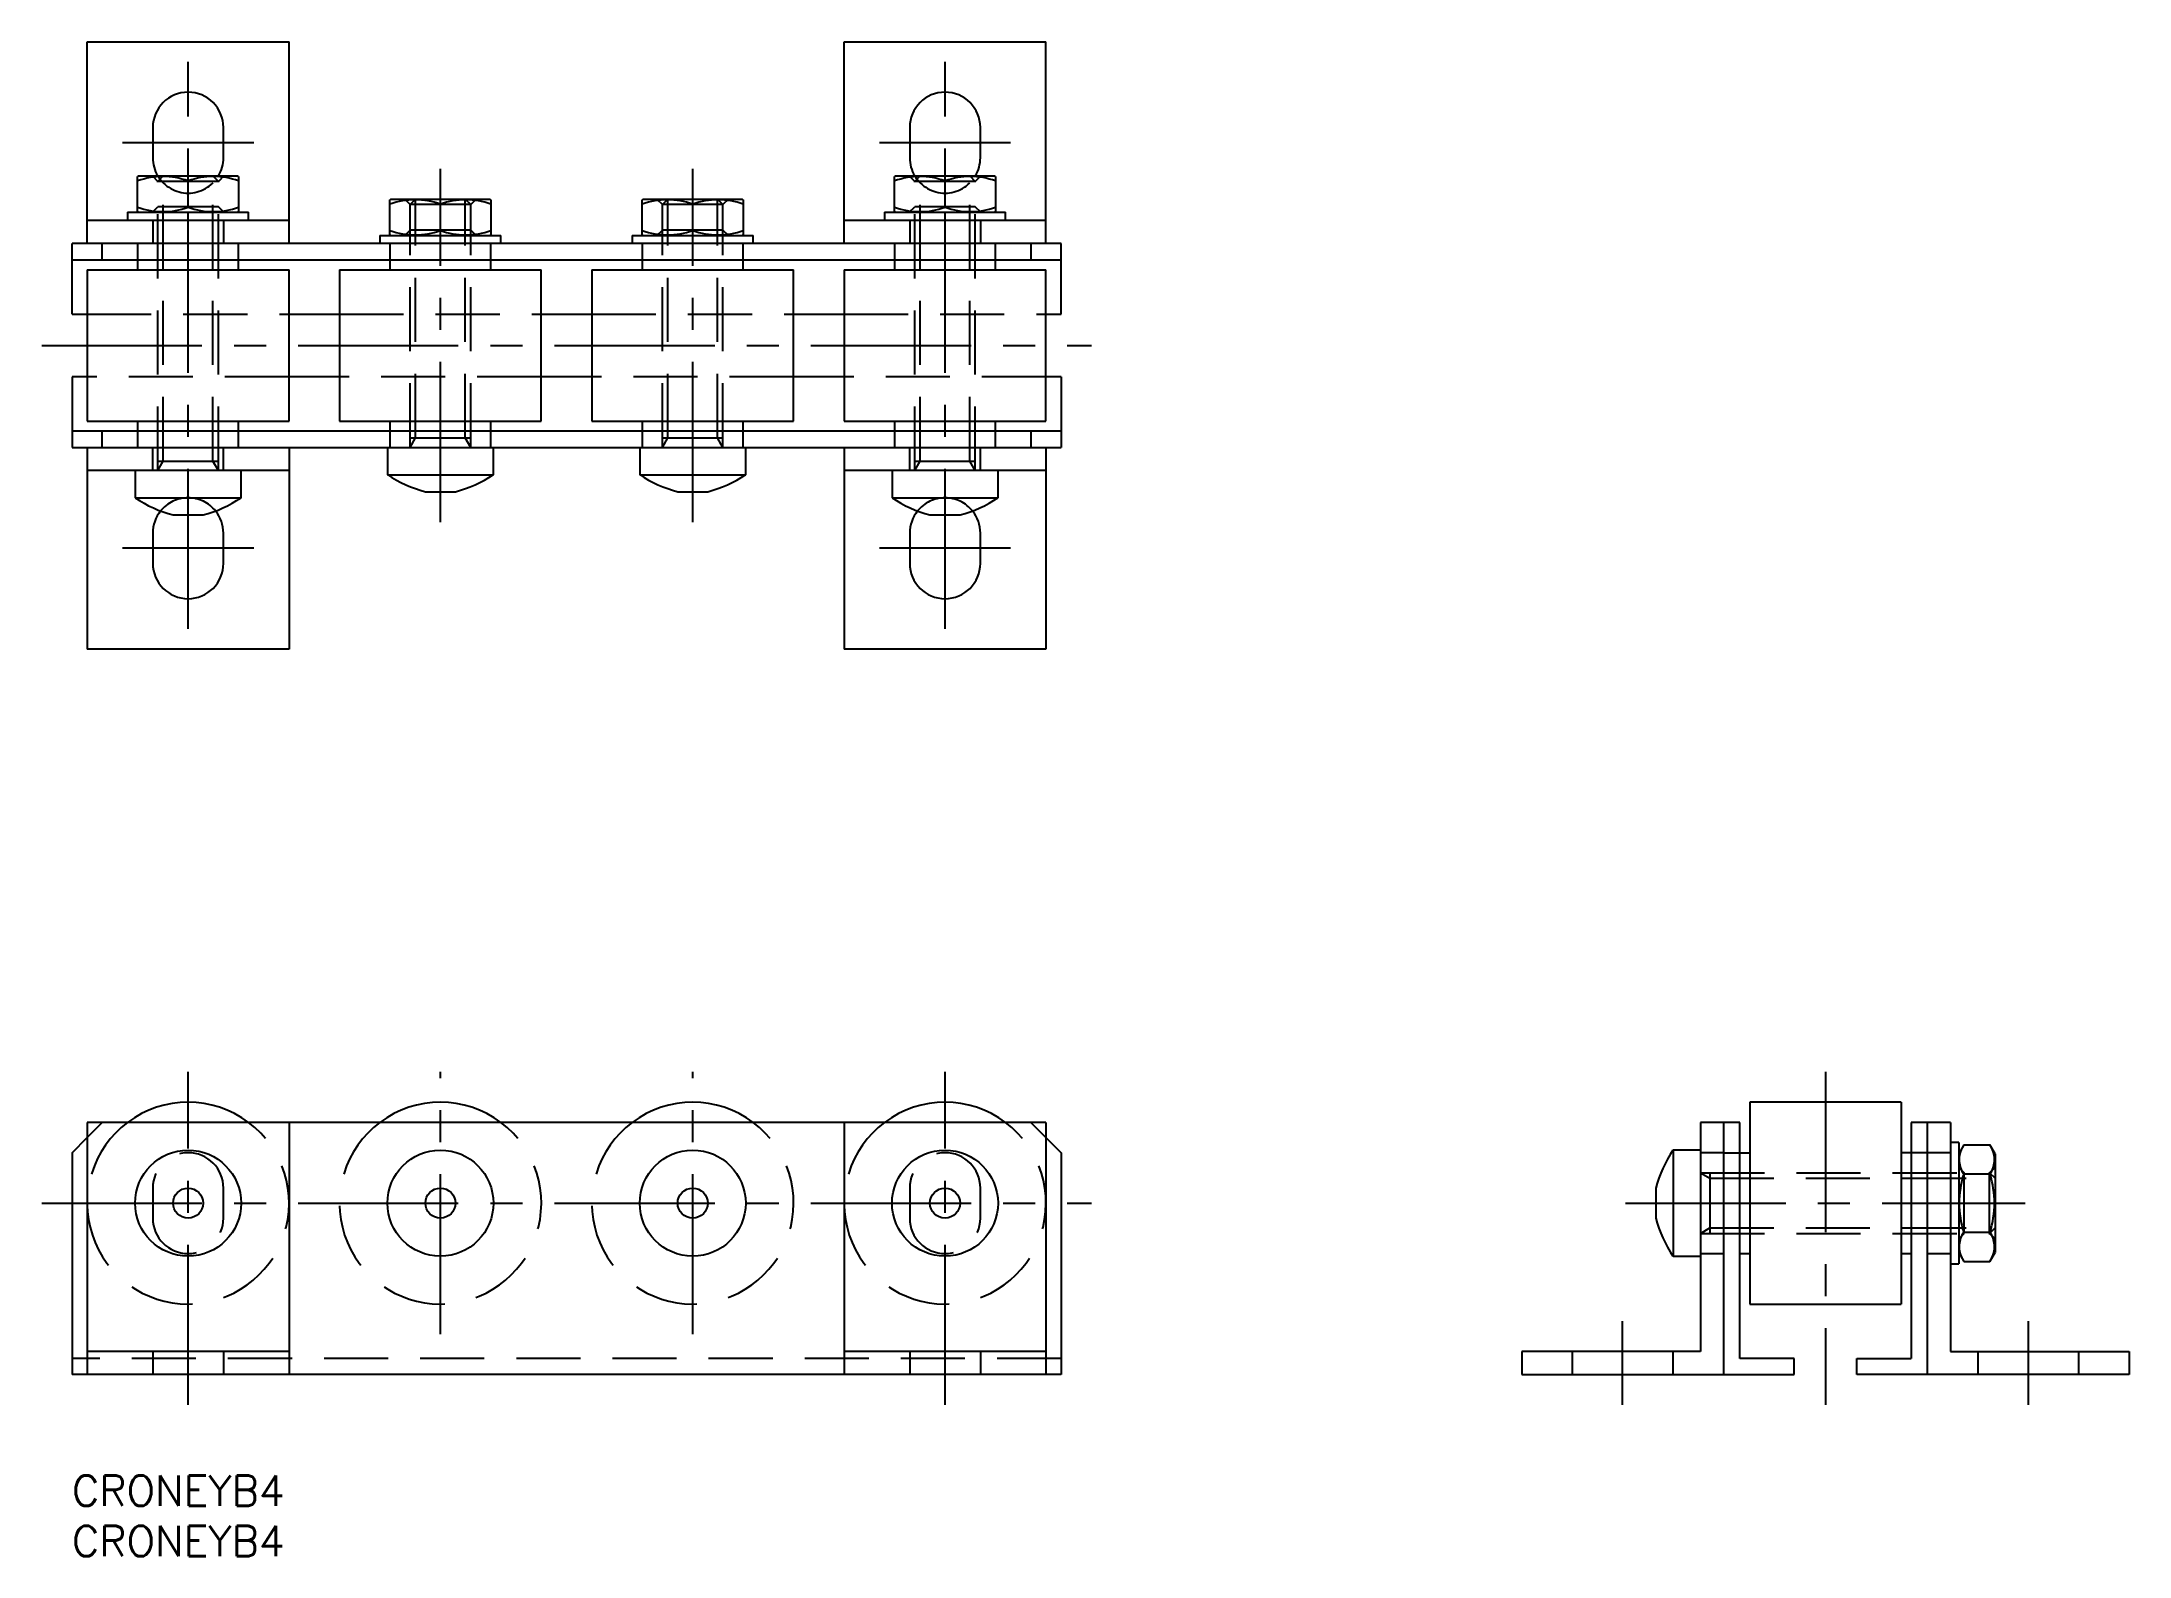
# Model space of a CAD drawing. Extents: x -3 to 204, y -8 to 142.
import ezdxf

# ---------------------------------------------------------------- set-up
doc = ezdxf.new("R2010")
doc.units = 0
doc.header["$LTSCALE"] = 0.5
doc.linetypes.add('CENTER', pattern=[50.8, 31.75, -6.35, 6.35, -6.35])
doc.linetypes.add('DASHED', pattern=[19.05, 12.7, -6.35])
for name, color, linetype in [('MSM_CENTER', 1, 'CENTER'), ('MSM_CONTINUOUS', 7, 'CONTINUOUS'), ('MSM_DASHED', 4, 'DASHED'), ('MSM_PART_NUMBER', 7, 'CONTINUOUS')]:
    doc.layers.add(name, color=color, linetype=linetype)
doc.styles.get("Standard").update_dxf_attribs({"font": 'txt.shx', "height": 3, "bigfont": 'bigfont.shx'})

# ---------------------------------------------------------------- blocks, each defined once
blk = doc.blocks.new('*U45')
at = {"layer": 'MSM_PART_NUMBER'}
blk.add_text('CRONEYB4', height=3, dxfattribs=at).set_placement((0, -3))
blk = doc.blocks.new('*U46')
at = {"layer": 'MSM_PART_NUMBER'}
blk.add_text('CRONEYB4', height=3, dxfattribs=at).set_placement((0, -8))

msp = doc.modelspace()

# ---------------------------------------------------------------- linework, layer by layer
at = {"layer": 'MSM_CENTER'}
for p, q in [((11.5, 83.91), (11.5, 140.11)), ((86.5, 83.91), (86.5, 140.11)), ((5, 132.11), (18, 132.11)), ((80, 132.11), (93, 132.11)), ((36.5, 94.51), (36.5, 129.51)), ((61.5, 94.51), (61.5, 129.51)), ((-3, 112.01), (101, 112.01)), ((18, 91.91), (5, 91.91)), ((93, 91.91), (80, 91.91)), ((11.5, 7), (11.5, 40)), ((36.5, 14), (36.5, 40)), ((61.5, 14), (61.5, 40)), ((86.5, 7), (86.5, 40)), ((173.74, 40), (173.74, 7)), ((-3, 27), (101, 27)), ((153.94, 27), (193.54, 27)), ((153.64, 7), (153.64, 15.3)), ((193.84, 7), (193.84, 15.3))]:
    msp.add_line(p, q, dxfattribs=at)
at = {"layer": 'MSM_CONTINUOUS'}
for p, q in [((1.5, 122.11), (1.5, 142.11)), ((1.5, 142.11), (21.5, 142.11)), ((21.5, 122.11), (21.5, 142.11)), ((76.5, 122.11), (76.5, 142.11)), ((76.5, 142.11), (96.5, 142.11)), ((96.5, 122.11), (96.5, 142.11)), ((8, 133.61), (8, 130.61)), ((15, 130.61), (15, 133.61)), ((83, 133.61), (83, 130.61)), ((90, 130.61), (90, 133.61)), ((6.6, 128.81), (6.5, 128.75)), ((6.5, 125.27), (6.5, 128.75)), ((6.6, 128.81), (16.4, 128.81)), ((11.5, 125.72), (11.5, 128.31)), ((16.5, 128.75), (16.4, 128.81)), ((16.5, 128.75), (16.5, 125.27)), ((81.6, 128.81), (81.5, 128.75)), ((81.5, 125.27), (81.5, 128.75)), ((81.6, 128.81), (91.4, 128.81)), ((86.5, 125.72), (86.5, 128.31)), ((91.5, 128.75), (91.4, 128.81)), ((91.5, 128.75), (91.5, 125.27)), ((31.6, 126.51), (31.5, 126.45)), ((31.5, 122.97), (31.5, 126.45)), ((31.6, 126.51), (41.4, 126.51)), ((41.5, 126.45), (41.4, 126.51)), ((41.5, 126.45), (41.5, 122.97)), ((56.6, 126.51), (56.5, 126.45)), ((56.5, 122.97), (56.5, 126.45)), ((56.6, 126.51), (66.4, 126.51)), ((66.5, 126.45), (66.4, 126.51)), ((66.5, 126.45), (66.5, 122.97)), ((1.5, 124.41), (21.5, 124.41)), ((5.5, 125.21), (5.5, 124.41)), ((5.5, 125.21), (17.5, 125.21)), ((6.5, 125.27), (6.6, 125.21)), ((16.4, 125.21), (16.5, 125.27)), ((17.5, 124.41), (17.5, 125.21)), ((36.5, 123.42), (36.5, 126.01)), ((61.5, 123.42), (61.5, 126.01)), ((76.5, 124.41), (96.5, 124.41)), ((80.5, 125.21), (80.5, 124.41)), ((80.5, 125.21), (92.5, 125.21)), ((81.5, 125.27), (81.6, 125.21)), ((91.4, 125.21), (91.5, 125.27)), ((92.5, 124.41), (92.5, 125.21)), ((0, 115.11), (0, 122.11)), ((98, 122.11), (0, 122.11)), ((3, 120.51), (3, 122.11)), ((30.5, 122.91), (30.5, 122.11)), ((30.5, 122.91), (42.5, 122.91)), ((31.5, 122.97), (31.6, 122.91)), ((41.4, 122.91), (41.5, 122.97)), ((42.5, 122.11), (42.5, 122.91)), ((55.5, 122.91), (55.5, 122.11)), ((55.5, 122.91), (67.5, 122.91)), ((56.5, 122.97), (56.6, 122.91)), ((66.4, 122.91), (66.5, 122.97)), ((67.5, 122.11), (67.5, 122.91)), ((95, 122.11), (95, 120.51)), ((98, 115.11), (98, 122.11)), ((0, 120.51), (98, 120.51)), ((6.5, 120.51), (6.5, 119.51)), ((16.5, 119.51), (16.5, 120.51)), ((31.5, 120.51), (31.5, 119.51)), ((41.5, 119.51), (41.5, 120.51)), ((56.5, 120.51), (56.5, 119.51)), ((66.5, 119.51), (66.5, 120.51)), ((81.5, 120.51), (81.5, 119.51)), ((91.5, 119.51), (91.5, 120.51)), ((1.5, 119.51), (1.5, 104.51)), ((1.5, 119.51), (21.5, 119.51)), ((21.5, 104.51), (21.5, 119.51)), ((26.5, 119.51), (26.5, 104.51)), ((26.5, 119.51), (46.5, 119.51)), ((46.5, 104.51), (46.5, 119.51)), ((51.5, 119.51), (51.5, 104.51)), ((51.5, 119.51), (71.5, 119.51)), ((71.5, 104.51), (71.5, 119.51)), ((76.5, 119.51), (76.5, 104.51)), ((76.5, 119.51), (96.5, 119.51)), ((96.5, 104.51), (96.5, 119.51)), ((0, 115.11), (1.5, 115.11)), ((21.5, 115.11), (26.5, 115.11)), ((46.5, 115.11), (51.5, 115.11)), ((71.5, 115.11), (76.5, 115.11)), ((96.5, 115.11), (98, 115.11)), ((0, 108.91), (0, 101.91)), ((1.5, 108.91), (0, 108.91)), ((26.5, 108.91), (21.5, 108.91)), ((51.5, 108.91), (46.5, 108.91)), ((76.5, 108.91), (71.5, 108.91)), ((98, 108.91), (96.5, 108.91)), ((98, 108.91), (98, 101.91)), ((98, 103.51), (0, 103.51)), ((1.5, 104.51), (21.5, 104.51)), ((3, 101.91), (3, 103.51)), ((6.5, 104.51), (6.5, 103.51)), ((16.5, 103.51), (16.5, 104.51)), ((26.5, 104.51), (46.5, 104.51)), ((31.5, 104.51), (31.5, 103.51)), ((41.5, 103.51), (41.5, 104.51)), ((51.5, 104.51), (71.5, 104.51)), ((56.5, 104.51), (56.5, 103.51)), ((66.5, 103.51), (66.5, 104.51)), ((76.5, 104.51), (96.5, 104.51)), ((81.5, 104.51), (81.5, 103.51)), ((91.5, 103.51), (91.5, 104.51)), ((95, 103.51), (95, 101.91)), ((0, 101.91), (98, 101.91)), ((1.5, 101.91), (1.5, 81.91)), ((21.5, 101.91), (21.5, 81.91)), ((31.25, 101.91), (31.25, 99.2)), ((41.75, 99.2), (41.75, 101.91)), ((56.25, 101.91), (56.25, 99.2)), ((66.75, 99.2), (66.75, 101.91)), ((76.5, 101.91), (76.5, 81.91)), ((96.5, 101.91), (96.5, 81.91)), ((21.5, 99.61), (1.5, 99.61)), ((6.25, 99.61), (6.25, 96.9)), ((16.75, 96.9), (16.75, 99.61)), ((96.5, 99.61), (76.5, 99.61)), ((81.25, 99.61), (81.25, 96.9)), ((91.75, 96.9), (91.75, 99.61)), ((31.25, 99.2), (41.75, 99.2)), ((35.01, 97.51), (37.99, 97.51)), ((56.25, 99.2), (66.75, 99.2)), ((60.01, 97.51), (62.99, 97.51)), ((6.25, 96.9), (16.75, 96.9)), ((10.01, 95.21), (12.99, 95.21)), ((81.25, 96.9), (91.75, 96.9)), ((85.01, 95.21), (87.99, 95.21)), ((8, 93.41), (8, 90.41)), ((15, 90.41), (15, 93.41)), ((83, 93.41), (83, 90.41)), ((90, 90.41), (90, 93.41)), ((21.5, 81.91), (1.5, 81.91)), ((96.5, 81.91), (76.5, 81.91)), ((166.24, 37), (166.24, 17)), ((181.24, 37), (166.24, 37)), ((181.24, 37), (181.24, 17)), ((0, 32), (1.5, 33.5)), ((1.5, 35), (1.5, 10)), ((96.5, 35), (1.5, 35)), ((21.5, 35), (21.5, 10)), ((76.5, 35), (76.5, 10)), ((96.5, 35), (96.5, 10)), ((96.5, 33.5), (98, 32)), ((165.24, 35), (161.34, 35)), ((161.34, 35), (161.34, 12.3)), ((163.64, 35), (163.64, 10)), ((165.24, 11.6), (165.24, 35)), ((182.24, 35), (182.24, 11.6)), ((186.14, 35), (182.24, 35)), ((183.84, 10), (183.84, 35)), ((186.14, 35), (186.14, 12.3)), ((0, 32), (0, 10)), ((98, 32), (98, 10)), ((158.63, 32.25), (158.63, 21.75)), ((161.34, 32.25), (158.63, 32.25)), ((163.64, 32), (166.24, 32)), ((183.84, 32), (181.24, 32)), ((186.94, 33), (186.14, 33)), ((186.94, 33), (186.94, 21)), ((187.44, 32.77), (186.94, 31.9)), ((187.44, 32.77), (190.03, 32.77)), ((190.54, 31.9), (190.03, 32.77)), ((190.54, 31.9), (190.54, 22.1)), ((187.44, 29.89), (190.03, 29.89)), ((156.94, 28.49), (156.94, 25.51)), ((187.44, 24.11), (190.03, 24.11)), ((158.63, 21.75), (161.34, 21.75)), ((165.24, 22), (166.24, 22)), ((181.24, 22), (182.24, 22)), ((186.14, 21), (186.94, 21)), ((186.94, 22.1), (187.44, 21.23)), ((187.44, 21.23), (190.03, 21.23)), ((190.03, 21.23), (190.54, 22.1)), ((166.24, 17), (181.24, 17)), ((21.5, 12.3), (1.5, 12.3)), ((96.5, 12.3), (76.5, 12.3)), ((161.34, 12.3), (143.64, 12.3)), ((143.64, 12.3), (143.64, 10)), ((170.64, 11.6), (165.24, 11.6)), ((170.64, 10), (170.64, 11.6)), ((176.84, 11.6), (182.24, 11.6)), ((176.84, 10), (176.84, 11.6)), ((186.14, 12.3), (203.84, 12.3)), ((203.84, 12.3), (203.84, 10)), ((98, 10), (0, 10)), ((143.64, 10), (170.64, 10)), ((203.84, 10), (176.84, 10))]:
    msp.add_line(p, q, dxfattribs=at)
for centre, radius in [((11.5, 27), 5.25), ((36.5, 27), 5.25), ((61.5, 27), 5.25), ((86.5, 27), 5.25), ((11.5, 27), 1.49), ((36.5, 27), 1.49), ((61.5, 27), 1.49), ((86.5, 27), 1.49)]:
    msp.add_circle(centre, radius, dxfattribs=at)
for centre, radius, start, end in [((11.5, 133.61), 3.5, 0, 180), ((86.5, 133.61), 3.5, 0, 180), ((11.5, 130.61), 3.5, 180, 210.9497), ((11.5, 130.61), 3.5, 329.0503, 0), ((86.5, 130.61), 3.5, 180, 210.9497), ((86.5, 130.61), 3.5, 329.0503, 0), ((9, 121.38), 7.37, 70.1592, 109.8408), ((14, 121.38), 7.37, 70.1592, 109.8408), ((84, 121.38), 7.37, 70.1592, 109.8408), ((89, 121.38), 7.37, 70.1592, 109.8408), ((34, 119.08), 7.37, 70.1592, 109.8408), ((39, 119.08), 7.37, 70.1592, 109.8408), ((59, 119.08), 7.37, 70.1592, 109.8408), ((64, 119.08), 7.37, 70.1592, 109.8408), ((9, 132.64), 7.37, 250.1592, 289.8408), ((14, 132.64), 7.37, 250.1592, 289.8408), ((84, 132.64), 7.37, 250.1592, 289.8408), ((89, 132.64), 7.37, 250.1592, 289.8408), ((34, 130.34), 7.37, 250.1592, 289.8408), ((39, 130.34), 7.37, 250.1592, 289.8408), ((59, 130.34), 7.37, 250.1592, 289.8408), ((64, 130.34), 7.37, 250.1592, 289.8408), ((38.04, 109.25), 12.12, 235.9445, 255.5214), ((34.96, 109.25), 12.12, 284.4786, 304.0555), ((63.04, 109.25), 12.12, 235.9445, 255.5214), ((59.96, 109.25), 12.12, 284.4786, 304.0555), ((13.04, 106.95), 12.12, 235.9445, 255.5214), ((11.5, 93.41), 3.5, 141.2477, 180), ((9.96, 106.95), 12.12, 284.4786, 304.0555), ((11.5, 93.41), 3.5, 0, 38.7523), ((88.04, 106.95), 12.12, 235.9445, 255.5214), ((86.5, 93.41), 3.5, 141.2477, 180), ((84.96, 106.95), 12.12, 284.4786, 304.0555), ((86.5, 93.41), 3.5, 0, 38.7523), ((11.5, 90.41), 3.5, 180, 0), ((86.5, 90.41), 3.5, 180, 0), ((11.5, 27), 10, 53.1301, 126.8699), ((36.5, 27), 10, 53.1301, 126.8699), ((61.5, 27), 10, 53.1301, 126.8699), ((86.5, 27), 10, 53.1301, 126.8699), ((168.67, 25.46), 12.12, 145.9445, 165.5214), ((189.55, 31.33), 2.56, 154.3574, 214.3573), ((187.92, 31.33), 2.56, 325.6427, 25.6426), ((196.6, 27), 9.61, 162.5124, 197.4876), ((180.87, 27), 9.61, 342.5124, 17.4876), ((168.67, 28.54), 12.12, 194.4786, 214.0555), ((189.55, 22.67), 2.56, 145.6427, 205.6426), ((187.92, 22.67), 2.56, 334.3574, 34.3573)]:
    msp.add_arc(centre, radius, start, end, dxfattribs=at)
at = {"layer": 'MSM_DASHED'}
for p, q in [((7.96, 128.81), (8.5, 128.27)), ((9.04, 128.81), (8.5, 128.27)), ((14.5, 128.27), (8.5, 128.27)), ((8.5, 99.61), (8.5, 128.27)), ((9.04, 100.55), (9.04, 128.81)), ((13.96, 128.81), (14.5, 128.27)), ((13.96, 100.55), (13.96, 128.81)), ((15.04, 128.81), (14.5, 128.27)), ((14.5, 99.61), (14.5, 128.27)), ((82.96, 128.81), (83.5, 128.27)), ((84.04, 128.81), (83.5, 128.27)), ((83.5, 99.61), (83.5, 128.27)), ((89.5, 128.27), (83.5, 128.27)), ((84.04, 100.55), (84.04, 128.81)), ((88.96, 100.55), (88.96, 128.81)), ((88.96, 128.81), (89.5, 128.27)), ((90.04, 128.81), (89.5, 128.27)), ((89.5, 99.61), (89.5, 128.27)), ((32.96, 126.51), (33.5, 125.97)), ((34.04, 126.51), (33.5, 125.97)), ((34.04, 102.85), (34.04, 126.51)), ((38.96, 126.51), (39.5, 125.97)), ((38.96, 102.85), (38.96, 126.51)), ((40.04, 126.51), (39.5, 125.97)), ((57.96, 126.51), (58.5, 125.97)), ((59.04, 126.51), (58.5, 125.97)), ((59.04, 102.85), (59.04, 126.51)), ((63.96, 126.51), (64.5, 125.97)), ((63.96, 102.85), (63.96, 126.51)), ((65.04, 126.51), (64.5, 125.97)), ((7.96, 125.21), (8.5, 125.75)), ((8, 124.41), (8, 122.11)), ((14.5, 125.75), (8.5, 125.75)), ((15.04, 125.21), (14.5, 125.75)), ((15, 124.41), (15, 122.11)), ((39.5, 125.97), (33.5, 125.97)), ((33.5, 101.91), (33.5, 125.97)), ((39.5, 101.91), (39.5, 125.97)), ((64.5, 125.97), (58.5, 125.97)), ((58.5, 101.91), (58.5, 125.97)), ((64.5, 101.91), (64.5, 125.97)), ((82.96, 125.21), (83.5, 125.75)), ((83, 124.41), (83, 122.11)), ((89.5, 125.75), (83.5, 125.75)), ((90.04, 125.21), (89.5, 125.75)), ((90, 124.41), (90, 122.11)), ((6.5, 122.11), (6.5, 120.51)), ((16.5, 120.51), (16.5, 122.11)), ((31.5, 122.11), (31.5, 120.51)), ((32.96, 122.91), (33.5, 123.45)), ((39.5, 123.45), (33.5, 123.45)), ((40.04, 122.91), (39.5, 123.45)), ((41.5, 120.51), (41.5, 122.11)), ((56.5, 122.11), (56.5, 120.51)), ((57.96, 122.91), (58.5, 123.45)), ((64.5, 123.45), (58.5, 123.45)), ((65.04, 122.91), (64.5, 123.45)), ((66.5, 120.51), (66.5, 122.11)), ((81.5, 122.11), (81.5, 120.51)), ((91.5, 120.51), (91.5, 122.11)), ((1.5, 115.11), (21.5, 115.11)), ((26.5, 115.11), (46.5, 115.11)), ((51.5, 115.11), (71.5, 115.11)), ((76.5, 115.11), (96.5, 115.11)), ((21.5, 108.91), (1.5, 108.91)), ((46.5, 108.91), (26.5, 108.91)), ((71.5, 108.91), (51.5, 108.91)), ((96.5, 108.91), (76.5, 108.91)), ((6.5, 103.51), (6.5, 101.91)), ((16.5, 101.91), (16.5, 103.51)), ((31.5, 103.51), (31.5, 101.91)), ((41.5, 101.91), (41.5, 103.51)), ((56.5, 103.51), (56.5, 101.91)), ((66.5, 101.91), (66.5, 103.51)), ((81.5, 103.51), (81.5, 101.91)), ((91.5, 101.91), (91.5, 103.51)), ((8, 99.61), (8, 101.91)), ((15, 99.61), (15, 101.91)), ((33.5, 102.85), (39.5, 102.85)), ((33.5, 101.91), (34.04, 102.85)), ((39.5, 101.91), (38.96, 102.85)), ((58.5, 102.85), (64.5, 102.85)), ((58.5, 101.91), (59.04, 102.85)), ((64.5, 101.91), (63.96, 102.85)), ((83, 99.61), (83, 101.91)), ((90, 99.61), (90, 101.91)), ((8.5, 100.55), (14.5, 100.55)), ((8.5, 99.61), (9.04, 100.55)), ((14.5, 99.61), (13.96, 100.55)), ((83.5, 99.61), (84.04, 100.55)), ((83.5, 100.55), (89.5, 100.55)), ((89.5, 99.61), (88.96, 100.55)), ((1.5, 33.5), (3, 35)), ((95, 35), (96.5, 33.5)), ((163.64, 32), (161.34, 32)), ((186.14, 32), (183.84, 32)), ((161.34, 30), (190, 30)), ((161.34, 30), (162.27, 29.46)), ((162.27, 30), (162.27, 24)), ((162.27, 29.46), (190.54, 29.46)), ((186.94, 30.54), (187.48, 30)), ((187.48, 24), (187.48, 30)), ((190.54, 30.54), (190, 30)), ((190, 24), (190, 30)), ((190.54, 29.46), (190, 30)), ((8, 28.5), (8, 25.5)), ((15, 25.5), (15, 28.5)), ((83, 28.5), (83, 25.5)), ((90, 25.5), (90, 28.5)), ((161.34, 24), (162.27, 24.54)), ((161.34, 24), (190, 24)), ((162.27, 24.54), (190.54, 24.54)), ((186.94, 23.46), (187.48, 24)), ((190.54, 24.54), (190, 24)), ((190.54, 23.46), (190, 24)), ((161.34, 22), (163.64, 22)), ((183.84, 22), (186.14, 22)), ((98, 11.6), (0, 11.6)), ((8, 12.3), (8, 10)), ((15, 12.3), (15, 10)), ((83, 12.3), (83, 10)), ((90, 12.3), (90, 10)), ((148.64, 12.3), (148.64, 10)), ((158.64, 10), (158.64, 12.3)), ((188.84, 12.3), (188.84, 10)), ((198.84, 10), (198.84, 12.3))]:
    msp.add_line(p, q, dxfattribs=at)
for centre, radius, start, end in [((11.5, 130.61), 3.5, 210.9497, 329.0503), ((86.5, 130.61), 3.5, 210.9497, 329.0503), ((11.5, 93.41), 3.5, 38.7523, 141.2477), ((86.5, 93.41), 3.5, 38.7523, 141.2477), ((11.5, 27), 10, 126.8699, 53.1301), ((36.5, 27), 10, 126.8699, 53.1301), ((61.5, 27), 10, 126.8699, 53.1301), ((86.5, 27), 10, 126.8699, 53.1301), ((11.5, 28.5), 3.5, 0, 180), ((86.5, 28.5), 3.5, 0, 180), ((11.5, 25.5), 3.5, 180, 0), ((86.5, 25.5), 3.5, 180, 0)]:
    msp.add_arc(centre, radius, start, end, dxfattribs=at)

# ---------------------------------------------------------------- block references
at = {"layer": 'MSM_CONTINUOUS'}
for name in ['*U45', '*U46']:
    msp.add_blockref(name, (0, 0), dxfattribs=at)

doc.saveas('drawing.dxf')
